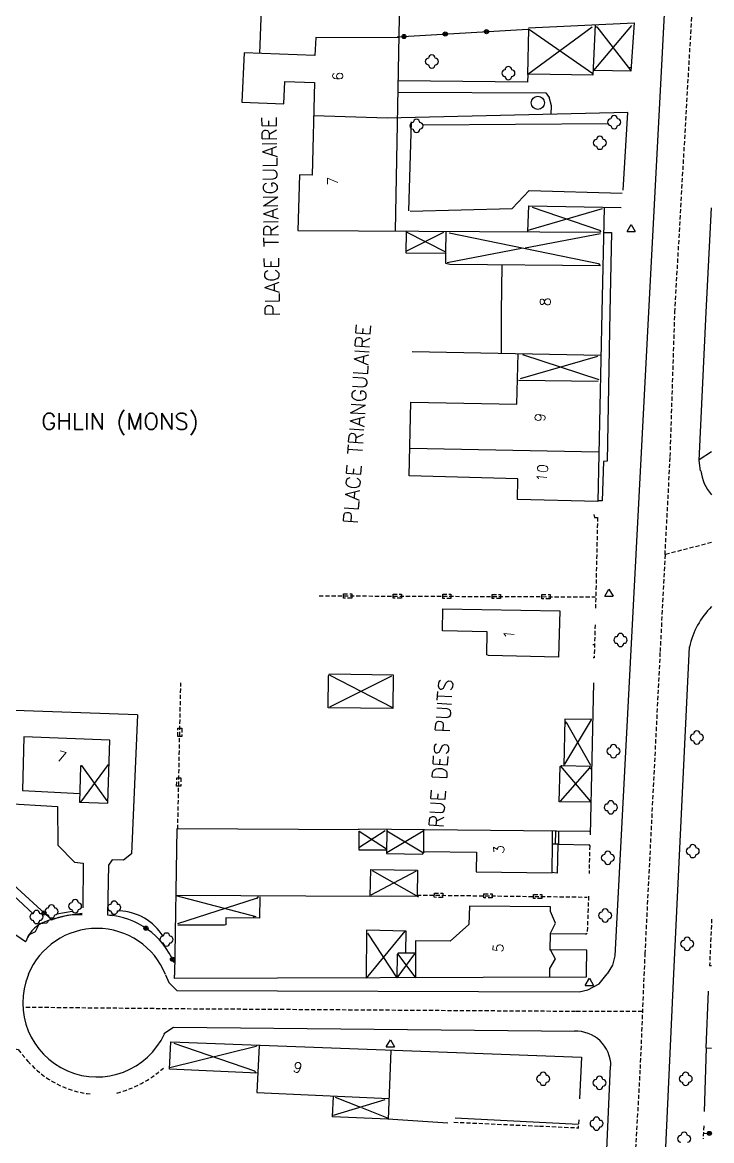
# Model space of a CAD drawing. Header units: millimetres. Extents: x 115992 to 117000, y 129000 to 130003.
# Drawn here: x 116916.6 to 117000, y 129149.7 to 129285.1 of the extents above; entities that cross this region are included whole.
import ezdxf
from ezdxf.enums import TextEntityAlignment as Align

# ---------------------------------------------------------------- set-up
doc = ezdxf.new("R2010")
doc.units = ezdxf.units.MM
doc.linetypes.add('DASHED', pattern=[0.75, 0.5, -0.25])
for name, color, linetype in [('W0001', 6, 'DASHED'), ('W0008', 7, 'CONTINUOUS'), ('W0100', 7, 'CONTINUOUS'), ('W0112', 1, 'DASHED'), ('W0300', 7, 'CONTINUOUS'), ('W0310', 3, 'CONTINUOUS'), ('W0322', 7, 'CONTINUOUS'), ('W0471', 7, 'CONTINUOUS'), ('W0980', 7, 'CONTINUOUS'), ('W0989', 7, 'CONTINUOUS'), ('W0991', 7, 'CONTINUOUS')]:
    doc.layers.add(name, color=color, linetype=linetype)
doc.styles.get("Standard").update_dxf_attribs({"font": 'romans.shx', "width": 0.85})

msp = doc.modelspace()

# ---------------------------------------------------------------- linework, layer by layer
at = {"layer": 'W0001'}
for points in [[(116995.55, 129250), (116998.88, 129308.1), (117000, 129312.96)], [(117000, 129222.12), (116994.37, 129220.67), (116994.99, 129232.54), (116995.55, 129250)], [(116994.37, 129220.67), (116993.75, 129208.8), (116991.92, 129172.45), (116991.33, 129158.29), (116982.44, 129000)], [(116991.62, 129165.37), (116983.53, 129165.37), (116936.27, 129165.68), (116916.65, 129165.87)]]:
    msp.add_lwpolyline(points, dxfattribs=at)
at = {"layer": 'W0008'}
for points in [[(116995.75, 129314.45), (116992.35, 129250)], [(116999.35, 129250), (117000, 129262.62)], [(116992.35, 129250), (116988.3, 129172.11), (116988, 129170.98), (116987.36, 129169.94)], [(116998.66, 129230.8), (116998.48, 129232.04), (116999.35, 129250)], [(117000, 129233.1), (116998.5, 129232.13)], [(116997.3, 129209.49), (116995.4, 129169.95)], [(116933.92, 129169.83), (116933.92, 129169.83)], [(116933.92, 129169.83), (116934.32, 129168.88)], [(116986.37, 129168.71), (116987.36, 129169.94)], [(116995.4, 129169.95), (116995.4, 129169.95), (116990.75, 129069.41)], [(116934.32, 129168.88), (116935.27, 129167.91)], [(116935.27, 129167.91), (116983.95, 129167.74)], [(116983.95, 129167.74), (116985.02, 129168.01)], [(116985.02, 129168.01), (116986.37, 129168.71)], [(116933.72, 129162.72), (116934.89, 129163.46), (116983.43, 129163)], [(116987.74, 129158.75), (116983.79, 129069.47)]]:
    msp.add_lwpolyline(points, dxfattribs=at)
for centre, radius, start, end in [((117003.65, 129231.27), 4.96, 185.1846, 222.6374), ((117006.89, 129207.38), 9.81, 134.6032, 167.6706), ((116925.61, 129166.46), 8.97, 22.095, 157.848), ((116925.62, 129166.43), 8.98, 157.7104, 335.3377), ((116983.54, 129158.73), 4.27, 0.3483, 91.9791)]:
    msp.add_arc(centre, radius, start, end, dxfattribs=at)
at = {"layer": 'W0100'}
for points in [[(116944.36, 129293.17), (116944.26, 129291.01), (116945.64, 129290.93), (116945.27, 129281.29)], [(116962.23, 129287.87), (116961.72, 129259.83)], [(116977.82, 129284.25), (116977.73, 129278.75)], [(116985.55, 129284.51), (116977.74, 129278.75)], [(116977.83, 129284.42), (116990.63, 129285.03), (116990.23, 129279.15), (116985.8, 129279.25)], [(116977.83, 129284.28), (116985.64, 129278.89)], [(116985.89, 129284.77), (116985.63, 129278.69), (116977.89, 129278.8)], [(116990.31, 129284.69), (116985.72, 129279.23)], [(116985.89, 129284.53), (116986.09, 129284.53), (116990.17, 129279.3)], [(116962.11, 129283.22), (116952.1, 129283.23), (116951.99, 129281.05), (116943.41, 129281.37), (116943.15, 129275.43), (116948.23, 129275.23), (116948.34, 129277.92), (116951.94, 129277.81), (116951.67, 129266.58), (116950.12, 129266.64), (116949.94, 129259.88), (116986.54, 129259.67)], [(116977.74, 129278.75), (116977.73, 129277.85)], [(116989.96, 129279.66), (116990.24, 129279.6)], [(116989.29, 129264.78), (116989.86, 129274.15), (116960.72, 129273.47), (116951.86, 129273.77)], [(116977.75, 129259.77), (116977.88, 129262.89), (116989.07, 129262.65)], [(116986.75, 129262.52), (116977.77, 129259.88)], [(116978.28, 129262.73), (116986.43, 129259.93), (116986.61, 129259.72)], [(116987, 129262.69), (116986.71, 129250)], [(116963.05, 129259.74), (116963, 129257.2), (116967.82, 129257.14), (116967.88, 129259.77)], [(116963.13, 129259.7), (116967.8, 129257.32)], [(116967.57, 129259.63), (116963, 129257.36)], [(116968.24, 129259.59), (116986.32, 129255.89), (116986.51, 129255.63)], [(116986.56, 129259.5), (116977.45, 129257.75)], [(116967.81, 129257.13), (116967.79, 129255.93), (116968.3, 129255.81), (116986.5, 129255.64)], [(116977, 129257.69), (116967.99, 129255.99)], [(116974.62, 129255.7), (116974.54, 129250)], [(116986.71, 129250), (116986.24, 129227.09), (116976.49, 129227.34), (116976.54, 129229.82), (116963.39, 129230.19), (116963.6, 129239.13), (116976.44, 129238.87), (116976.6, 129245.01)], [(116974.54, 129250), (116974.53, 129245.07)], [(116963.75, 129245.26), (116986.64, 129244.82)], [(116977.12, 129244.87), (116986.36, 129241.85)], [(116986.2, 129244.64), (116976.83, 129241.94)], [(116976.61, 129241.79), (116986.26, 129241.64)], [(116963.47, 129233.55), (116986.33, 129233.12)], [(116961.24, 129205.96), (116953.75, 129202.22)], [(116953.78, 129206.09), (116961.37, 129202.18)], [(116985.72, 129205.16), (116985.28, 129186.75)], [(116985.5, 129200.7), (116982.23, 129200.76), (116982.11, 129195.12)], [(116985.44, 129200.65), (116982.19, 129195.32)], [(116982.49, 129200.32), (116982.23, 129200.19)], [(116982.26, 129200.46), (116982.41, 129200.38), (116985.36, 129195.18)], [(116923.61, 129195.03), (116923.5, 129190.72), (116926.93, 129190.57), (116927.16, 129198.19), (116916.78, 129198.62), (116916.6, 129192.12), (116923.53, 129191.74)], [(116926.98, 129195.25), (116923.61, 129190.71)], [(116923.65, 129195.19), (116923.61, 129195)], [(116923.73, 129195.13), (116926.81, 129190.87)], [(116985.31, 129190.72), (116981.55, 129190.76), (116981.65, 129195.02), (116981.84, 129195.14), (116985.34, 129195.07)], [(116985.2, 129194.87), (116981.65, 129190.84)], [(116981.72, 129195.06), (116985.28, 129190.81)], [(116985.31, 129195.03), (116985.17, 129194.84)], [(116985.22, 129194.9), (116985.47, 129194.71)], [(116935.28, 129187.51), (116935.01, 129169.77)], [(116935.31, 129187.53), (116957.34, 129187.41)], [(116985.22, 129187.16), (116957.28, 129187.44)], [(116960.51, 129187.25), (116957.31, 129185.19)], [(116957.31, 129187.19), (116957.31, 129184.94), (116960.64, 129184.93)], [(116957.34, 129187.18), (116960.64, 129185.05)], [(116960.68, 129187.35), (116960.65, 129184.51), (116964.99, 129184.43), (116965.23, 129184.67)], [(116960.71, 129187.24), (116965.12, 129184.57)], [(116965.09, 129187.19), (116960.71, 129184.56)], [(116965.12, 129187.32), (116965.12, 129184.68)], [(116980.72, 129187.16), (116980.72, 129185.79)], [(116981.1, 129187.2), (116981.08, 129185.61)], [(116981.45, 129187.2), (116981.46, 129185.61)], [(116980.72, 129185.79), (116980.66, 129182.17)], [(116981.46, 129185.61), (116980.72, 129185.61)], [(116965.12, 129184.73), (116971.54, 129184.67), (116971.49, 129182.27), (116980.71, 129182.14)], [(116964.26, 129182.35), (116958.74, 129179.45)], [(116958.92, 129182.45), (116964.54, 129179.25)], [(116935.17, 129179.4), (116944.83, 129176.88)], [(116958.77, 129179.28), (116935.17, 129179.4)], [(116944.89, 129179.03), (116935.34, 129175.98)], [(116945.33, 129179.25), (116945.29, 129176.68), (116941.21, 129176.71), (116941.21, 129175.88), (116941.03, 129175.81), (116935.4, 129175.83)], [(116945.11, 129179.28), (116944.9, 129179)], [(116923.81, 129177.23), (116922, 129177)], [(116980.44, 129172.78), (116980.5, 129174.86), (116981.1, 129176.07), (116980.51, 129177.47), (116980.49, 129178.02), (116970.7, 129178.11), (116970.62, 129175.89), (116968.36, 129173.9), (116964.17, 129173.92), (116964.16, 129169.44)], [(116916.95, 129173.82), (116912.38, 129176.94)], [(116918.62, 129175.97), (116918.14, 129175.01)], [(116919.51, 129176.08), (116918.62, 129175.97)], [(116919.84, 129176.42), (116919.51, 129176.08)], [(116922, 129177), (116919.84, 129176.42)], [(116944.58, 129176.9), (116944.53, 129176.68)], [(116917.33, 129174.62), (116917.01, 129173.86)], [(116918.14, 129175.01), (116917.33, 129174.62)], [(116962.99, 129172.46), (116963.02, 129175.11), (116958.25, 129175.21), (116958.2, 129169.42)], [(116962.86, 129175.09), (116958.2, 129169.42)], [(116958.36, 129174.87), (116961.91, 129169.43)], [(116917.01, 129173.86), (116916.95, 129173.82)], [(116964.11, 129172.42), (116962.08, 129172.43), (116961.94, 129172.26), (116961.91, 129169.43)], [(116964.05, 129172.36), (116961.91, 129169.43)], [(116962.04, 129172.33), (116964.16, 129169.44)], [(116980.48, 129172.81), (116981.06, 129171.75), (116980.39, 129170.56), (116980.38, 129169.49)], [(116984.86, 129172.81), (116984.8, 129170.11)], [(116984.8, 129170.11), (116984.8, 129169.51), (116935.01, 129169.35), (116935.01, 129169.77)], [(116999.57, 129167.84), (116999.3, 129160.99)], [(116945.04, 129157.9), (116934.38, 129158.4), (116934.56, 129161.71), (116984.24, 129159.83), (116984.02, 129154.79)], [(116944.96, 129161.29), (116944.86, 129161.13), (116934.45, 129158.55)], [(116934.92, 129161.55), (116944.66, 129158.19), (116944.85, 129157.92)], [(116945.24, 129161.26), (116944.97, 129155.56), (116960.95, 129154.86)], [(116999.3, 129160.99), (117000, 129160.95)], [(116961.19, 129160.66), (116960.84, 129152.35), (116954.1, 129152.63), (116954.23, 129155.13)], [(116960.47, 129154.7), (116954.18, 129152.77)], [(116954.44, 129155.01), (116957.49, 129153.8)], [(116957.62, 129153.76), (116960.84, 129152.46)]]:
    msp.add_lwpolyline(points, dxfattribs=at)
for points in [[(116973.01, 129208.46), (116972.81, 129208.53), (116972.84, 129211.32), (116967.41, 129211.43), (116967.47, 129214.1), (116981.62, 129213.85), (116981.48, 129208.27), (116973.01, 129208.46)], [(116961.43, 129202.05), (116953.61, 129202.13), (116953.63, 129205.95), (116953.77, 129206.23), (116961.44, 129206.13), (116961.43, 129202.05)], [(116958.69, 129179.34), (116958.75, 129182.57), (116964.41, 129182.47), (116964.37, 129179.3), (116958.69, 129179.34)]]:
    msp.add_lwpolyline(points, close=True, dxfattribs=at)
msp.add_circle((116978.96, 129275.34), 0.794, dxfattribs=at)
at = {"layer": 'W0112'}
for p, q in [((116955.45, 129215.91), (116956.45, 129215.91)), ((116955.45, 129215.41), (116955.45, 129215.91)), ((116956.45, 129215.41), (116955.45, 129215.41)), ((116956.45, 129215.91), (116956.45, 129215.41)), ((116961.45, 129215.89), (116962.45, 129215.89)), ((116961.45, 129215.39), (116961.45, 129215.89)), ((116962.45, 129215.39), (116961.45, 129215.39)), ((116962.45, 129215.89), (116962.45, 129215.39)), ((116967.45, 129215.87), (116968.45, 129215.87)), ((116967.45, 129215.37), (116967.45, 129215.87)), ((116968.45, 129215.37), (116967.45, 129215.37)), ((116968.45, 129215.87), (116968.45, 129215.37)), ((116973.45, 129215.85), (116974.45, 129215.84)), ((116973.45, 129215.35), (116973.45, 129215.85)), ((116974.45, 129215.34), (116973.45, 129215.35)), ((116974.45, 129215.84), (116974.45, 129215.34)), ((116979.45, 129215.82), (116980.45, 129215.82)), ((116979.45, 129215.32), (116979.45, 129215.82)), ((116980.45, 129215.32), (116979.45, 129215.32)), ((116980.45, 129215.82), (116980.45, 129215.32)), ((116935.38, 129198.66), (116935.4, 129199.66)), ((116935.4, 129199.66), (116935.9, 129199.65)), ((116935.9, 129199.65), (116935.88, 129198.65)), ((116935.88, 129198.65), (116935.38, 129198.66)), ((116935.25, 129192.66), (116935.27, 129193.66)), ((116935.27, 129193.66), (116935.77, 129193.65)), ((116935.77, 129193.65), (116935.75, 129192.65)), ((116935.75, 129192.65), (116935.25, 129192.66)), ((116966.44, 129179.19), (116966.45, 129179.69)), ((116967.44, 129179.18), (116966.44, 129179.19)), ((116966.45, 129179.69), (116967.45, 129179.68)), ((116967.45, 129179.68), (116967.44, 129179.18)), ((116972.44, 129179.12), (116972.45, 129179.62)), ((116973.44, 129179.11), (116972.44, 129179.12)), ((116972.45, 129179.62), (116973.45, 129179.61)), ((116973.45, 129179.61), (116973.44, 129179.11)), ((116978.44, 129179.05), (116978.45, 129179.55)), ((116979.44, 129179.04), (116978.44, 129179.05)), ((116978.45, 129179.55), (116979.45, 129179.54)), ((116979.45, 129179.54), (116979.44, 129179.04))]:
    msp.add_line(p, q, dxfattribs=at)
for points in [[(116985.75, 129225.51), (116985.82, 129225.17), (116986.19, 129225.16), (116985.94, 129213.95)], [(116952.5, 129215.68), (116985.95, 129215.55)], [(116985.89, 129212.17), (116985.79, 129208.18), (116985.66, 129208.17)], [(116985.63, 129209.8), (116985.82, 129209.8)], [(116935.39, 129187.45), (116935.76, 129205.15)], [(116985.13, 129185.59), (116985.24, 129185.42), (116985.16, 129182.08)], [(116964.35, 129179.47), (116984.94, 129179.22)], [(116985.1, 129179.32), (116984.94, 129174.82), (116984.74, 129174.68)], [(117000, 129176.56), (116999.75, 129170.94), (117000, 129170.93)], [(116915.67, 129160.85), (116916.06, 129160.76), (116917.26, 129159.33)], [(116968.82, 129151.98), (116979.23, 129151.5)], [(116979.17, 129151.51), (116983.87, 129151.3)], [(116983.91, 129152.28), (116983.85, 129151.23)], [(116999.04, 129151.53), (116998.97, 129149.98)]]:
    msp.add_lwpolyline(points, dxfattribs=at)
for centre, radius, start, end in [((116926.05, 129166.88), 11.56, 220.4566, 264.6604), ((116924.6, 129168.59), 13.53, 284.6654, 311.9745)]:
    msp.add_arc(centre, radius, start, end, dxfattribs=at)
at = {"layer": 'W0300'}
for centre, start, end in [((116965.75, 129280.35), 90, 270), ((116966.15, 129280.75), 0, 180), ((116966.15, 129279.95), 180, 0), ((116966.55, 129280.35), 270, 90), ((116975, 129278.94), 90, 270), ((116975.4, 129279.34), 0, 180), ((116975.8, 129278.94), 270, 90), ((116975.4, 129278.54), 180, 0), ((116964.27, 129272.94), 0, 180), ((116987.8, 129273.01), 90, 270), ((116988.2, 129273.41), 0, 180), ((116988.6, 129273.01), 270, 90), ((116963.87, 129272.54), 90, 270), ((116964.27, 129272.14), 180, 0), ((116964.67, 129272.54), 270, 90), ((116988.2, 129272.61), 180, 0), ((116986.08, 129270.51), 90, 270), ((116986.48, 129270.91), 0, 180), ((116986.88, 129270.51), 270, 90), ((116986.48, 129270.11), 180, 0), ((116988.98, 129210.73), 0, 180), ((116988.58, 129210.33), 90, 270), ((116988.98, 129209.93), 180, 0), ((116989.38, 129210.33), 270, 90), ((116997.81, 129198.54), 90, 270), ((116998.21, 129198.94), 0, 180), ((116998.61, 129198.54), 270, 90), ((116988.13, 129197.29), 0, 180), ((116998.21, 129198.14), 180, 0), ((116987.73, 129196.89), 90, 270), ((116988.13, 129196.49), 180, 0), ((116988.53, 129196.89), 270, 90), ((116987.79, 129190.48), 0, 180), ((116987.39, 129190.08), 90, 270), ((116987.79, 129189.68), 180, 0), ((116988.19, 129190.08), 270, 90), ((116997.71, 129185.19), 0, 180), ((116987.05, 129183.96), 90, 270), ((116987.45, 129184.36), 0, 180), ((116987.85, 129183.96), 270, 90), ((116997.31, 129184.79), 90, 270), ((116997.71, 129184.39), 180, 0), ((116998.11, 129184.79), 270, 90), ((116987.45, 129183.56), 180, 0), ((116922.56, 129178.13), 90, 270), ((116922.96, 129178.53), 0, 180), ((116923.36, 129178.13), 270, 90), ((116927.71, 129178.34), 0, 180), ((116917.89, 129176.81), 90, 270), ((116918.29, 129177.21), 0, 180), ((116918.69, 129176.81), 270, 90), ((116919.71, 129177.49), 90, 270), ((116920.11, 129177.89), 0, 180), ((116920.51, 129177.49), 270, 90), ((116922.96, 129177.73), 180, 0), ((116927.31, 129177.94), 90, 270), ((116927.71, 129177.54), 180, 0), ((116928.11, 129177.94), 270, 90), ((116986.71, 129176.98), 90, 270), ((116987.11, 129177.38), 0, 180), ((116987.51, 129176.98), 270, 90), ((116918.29, 129176.41), 180, 0), ((116920.11, 129177.09), 180, 0), ((116987.11, 129176.58), 180, 0), ((116933.62, 129174.07), 90, 270), ((116934.02, 129174.47), 0, 180), ((116934.42, 129174.07), 270, 90), ((116934.02, 129173.67), 180, 0), ((116996.63, 129173.56), 90, 270), ((116997.03, 129173.96), 0, 180), ((116997.03, 129173.16), 180, 0), ((116997.43, 129173.56), 270, 90), ((116979.21, 129157.24), 90, 270), ((116979.61, 129157.64), 0, 180), ((116979.61, 129156.84), 180, 0), ((116980.01, 129157.24), 270, 90), ((116986.03, 129156.73), 90, 270), ((116986.43, 129157.13), 0, 180), ((116986.83, 129156.73), 270, 90), ((116996.46, 129157.22), 90, 270), ((116996.86, 129157.62), 0, 180), ((116996.86, 129156.82), 180, 0), ((116997.26, 129157.22), 270, 90), ((116986.43, 129156.33), 180, 0), ((116985.68, 129151.8), 90, 270), ((116986.08, 129152.2), 0, 180), ((116986.08, 129151.4), 180, 0), ((116986.48, 129151.8), 270, 90), ((116996.28, 129149.95), 90, 270), ((116996.68, 129150.35), 0, 180), ((116997.08, 129149.95), 270, 90)]:
    msp.add_arc(centre, 0.4, start, end, dxfattribs=at)
at = {"layer": 'W0310'}
for points in [[(116965.08, 129272.69), (116987.44, 129272.85)], [(116963.52, 129262.22), (116975.87, 129262.54), (116977.9, 129264.72), (116989.16, 129264.41)], [(116917.89, 129177.21), (116903.08, 129190.96)], [(116920.76, 129177.18), (116922.62, 129177.51)], [(116960.8, 129152.39), (116968.06, 129151.9)], [(116983.88, 129151.69), (116968.95, 129152.45)]]:
    msp.add_lwpolyline(points, dxfattribs=at)
for points in [[(116933.62, 129174.47, 0.249397), (116928.32, 129177.54, -8.173778)], [(116919.76, 129176.4, 0.246954), (116917.01, 129173.86, -8.185952)]]:
    msp.add_lwpolyline(points, format="xyb", dxfattribs=at)
at = {"layer": 'W0322'}
for points in [[(116961.95, 129283.31), (116977.75, 129284.25)], [(116999.01, 129150.66), (117000, 129150.6)]]:
    msp.add_lwpolyline(points, dxfattribs=at)
for points in [[(116880.62, 129163.28), (116901.96, 129193.08), (116919.81, 129176.74), (116920.12, 129176.47, -0.102553), (116923.81, 129177.13, 0.175569)], [(116934.94, 129171.26, 0.288663), (116926.88, 129177.04, 3.431449)]]:
    msp.add_lwpolyline(points, format="xyb", dxfattribs=at)
for centre, radius in [((116972.75, 129283.95), 0.25), ((116972.75, 129283.95), 0.15), ((116962.77, 129283.36), 0.25), ((116962.77, 129283.36), 0.15), ((116967.76, 129283.66), 0.25), ((116967.76, 129283.66), 0.15), ((116919.21, 129177.29), 0.25), ((116919.21, 129177.29), 0.15), ((116931.55, 129175.45), 0.25), ((116931.55, 129175.45), 0.15), ((116934.76, 129171.69), 0.25), ((116934.76, 129171.69), 0.15), ((116999.73, 129150.62), 0.25), ((116999.73, 129150.62), 0.15)]:
    msp.add_circle(centre, radius, dxfattribs=at)
at = {"layer": 'W0471'}
for p, q in [((116989.76, 129259.75), (116990.26, 129260.61)), ((116989.76, 129259.75), (116990.76, 129259.75)), ((116990.26, 129260.61), (116990.76, 129259.75)), ((116987.07, 129215.64), (116987.57, 129216.5)), ((116987.57, 129216.5), (116988.07, 129215.64)), ((116987.07, 129215.64), (116988.07, 129215.64)), ((116984.71, 129168.53), (116985.21, 129169.4)), ((116985.21, 129169.4), (116985.71, 129168.53)), ((116984.71, 129168.53), (116985.71, 129168.53)), ((116960.63, 129161.08), (116961.13, 129161.95)), ((116960.63, 129161.08), (116961.63, 129161.08)), ((116961.13, 129161.95), (116961.63, 129161.08))]:
    msp.add_line(p, q, dxfattribs=at)
at = {"layer": 'W0989'}
for points in [[(116977.73, 129277.85), (116962.05, 129277.98)], [(116962.08, 129276.63), (116979.92, 129276.55), (116980.32, 129276)], [(116980.29, 129276.05), (116980.57, 129275), (116980.52, 129273.93)], [(116963.64, 129273.02), (116963.33, 129262.27)], [(116986.91, 129259.64), (116987.88, 129259.64), (116987.69, 129250)], [(116987.69, 129250), (116987.37, 129231.96), (116986.9, 129231.94), (116986.76, 129227.17), (116986.23, 129227.16)], [(116930.51, 129201.26), (116914.49, 129201.84), (116914.1, 129190.6), (116920.82, 129190.18), (116920.87, 129185.49), (116922.9, 129183.46), (116923.96, 129183.34), (116923.89, 129177.92)], [(116930.52, 129201.26), (116929.81, 129184.44), (116928.84, 129183.69), (116927.44, 129183.71), (116926.99, 129183.1), (116926.87, 129177.07), (116927.46, 129176.99)], [(116981.37, 129185.6), (116981.3, 129182.13), (116980.64, 129182.19)], [(116981.46, 129185.61), (116985.15, 129185.54)], [(116984.77, 129174.72), (116980.49, 129174.78)], [(116980.52, 129172.89), (116984.9, 129172.85)], [(116999.35, 129160.95), (116999.08, 129153.26)]]:
    msp.add_lwpolyline(points, dxfattribs=at)

# ---------------------------------------------------------------- texts
at = {"layer": 'W0980'}
msp.add_text('GHLIN (MONS)', height=2, dxfattribs=at).set_placement((116928.4, 129236.65), align=Align.MIDDLE)
at = {"layer": 'W0989'}
for s, rotation, p in [('PLACE TRIANGULAIRE', 90.9804, (116946.65, 129261.59)), ('PLACE TRIANGULAIRE', 86.1818, (116957.09, 129236.47)), ('RUE DES PUITS', 86.2645, (116967.25, 129196.61))]:
    msp.add_text(s, height=1.75, rotation=rotation, dxfattribs=at).set_placement(p, align=Align.MIDDLE)
at = {"layer": 'W0991'}
for s, rotation, p in [('6', 89.3407, (116954.75, 129278.55)), ('7', 89.3407, (116954.15, 129265.85)), ('8', 89.3407, (116979.87, 129251.26)), ('9', 86.7284, (116979.24, 129237.27)), ('10', 84.2489, (116979.5, 129230.54)), ('1', 85.0817, (116975.48, 129210.99)), ('7', 344.0711, (116921.34, 129196.23)), ('3', 92.0619, (116974.25, 129184.97)), ('5', 86.0948, (116974.17, 129173.07)), ('9', 344.0711, (116949.9, 129158.59))]:
    msp.add_text(s, height=1.25, rotation=rotation, dxfattribs=at).set_placement(p, align=Align.MIDDLE)

doc.saveas('drawing.dxf')
